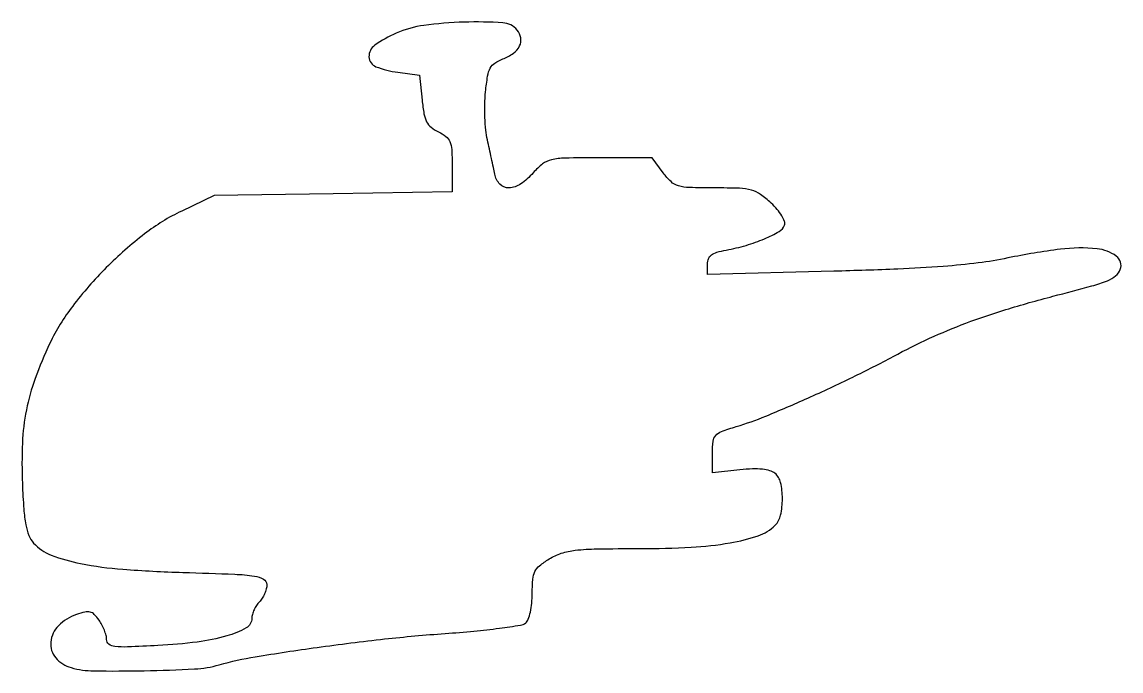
# Model space of a CAD drawing. Extents: x 0 to 220, y 1 to 130.
import ezdxf

# ---------------------------------------------------------------- set-up
doc = ezdxf.new("R2010")
doc.units = 0

msp = doc.modelspace()

# ---------------------------------------------------------------- linework, layer by layer
msp.add_lwpolyline([(74.819635, 127.870042, 0.048656), (70.543161, 125.462763, 0.256715), (69.394038, 123.13335, 0.298373), (70.791128, 121.193763, 0.058561), (75.164996, 120.078523), (79.5, 119.5), (80, 114.507538, 0.018561), (80.376783, 111.773227, 0.075623), (80.911103, 110.187523, 0.106015), (81.791265, 109.115015, 0.056851), (83.25, 108.202972, -0.052248), (84.77532, 107.268659, -0.132137), (85.560297, 106.244722, -0.08447), (85.914785, 104.679826, -0.013557), (86, 101.537622), (86, 96.184375), (62.25, 95.842188), (38.5, 95.5), (32, 92.381289, 0.052304), (24.594915, 87.822101, 0.03263), (16.937727, 81.084218, 0.032622), (10.21843, 73.403248, 0.052068), (5.668011, 65.972194, 0.023903), (2.703809, 58.914258, 0.039072), (0.963167, 52.666432, 0.03778), (0.181365, 46.076335, 0.020678), (0.171543, 37.937651, 0.007664), (0.452866, 32.871373, 0.02896), (0.860389, 29.722498, 0.047485), (1.472365, 27.60629, 0.090032), (2.405752, 26.104143, 0.118151), (5.930857, 23.692383, 0.042666), (11.80491, 22.006278, 0.02991), (20.251596, 20.863772, 0.011059), (32.25, 20.232958, -0.002141), (42.595808, 19.873903, -0.026466), (46.517945, 19.512475, -0.091175), (48.35364, 18.890552, -0.271998), (49, 17.790286, -0.063959), (48.890862, 16.940586, -0.039129), (48.559375, 15.984379, -0.038668), (48.074277, 15.0732, -0.054775), (47.5, 14.357143, 0.051328), (46.925818, 13.6512, 0.03822), (46.440625, 12.771158, 0.039034), (46.108639, 11.860074, 0.067956), (46, 11.064429, -0.274682), (44.858815, 9.143876, -0.054234), (40.997933, 7.556157, -0.039225), (35.104127, 6.340666, -0.017776), (27.25, 5.63644, -0.003795), (21.173908, 5.354998, -0.038417), (18.646764, 5.451328, -0.129793), (17.45844, 5.916394, -0.239322), (17, 6.819328, 0.064588), (16.89384, 7.637728, 0.028201), (16.55459, 8.68105, 0.02733), (16.064124, 9.763561, 0.03275), (15.48371, 10.719795, 0.04179), (14.542299, 11.849934, 0.138312), (13.708804, 12.324774, 0.118365), (12.671754, 12.332373, 0.026787), (10.968077, 11.839027, 0.112638), (7.390783, 9.597444, 0.173821), (5.844004, 6.333114, 0.203809), (6.822964, 3.21059, 0.148686), (9.921439, 1.226023, 0.065663), (14.41607, 0.577409, 0.007806), (24.505256, 0.611997, 0.008362), (34.566602, 0.971968, 0.0559), (39.5, 1.789236, -0.028116), (46.690534, 3.394426, -0.006422), (59.018748, 5.264895, -0.006947), (72.514573, 6.944761, -0.00976), (84.60176, 8.040697, 0.006159), (90.368208, 8.521695, 0.008963), (95.438286, 9.099451, 0.005174), (99.667057, 9.702873, 0.135989), (100.703034, 10.168503, 0.133483), (101.214034, 10.895482, 0.032489), (101.626285, 12.316679, 0.030424), (101.906742, 14.093626, 0.023932), (102, 16.040885, -0.019706), (102.111195, 18.861075, -0.094421), (102.53407, 20.406452, -0.109741), (103.464512, 21.57129, -0.031165), (105.368034, 22.918441, -0.059971), (107.808851, 24.049023, -0.049904), (110.605267, 24.657496, -0.024866), (114.886525, 24.935322, -0.00377), (123.464127, 25, 0.013111), (133.750096, 25.269763, 0.029411), (141.510712, 26.136678, 0.038758), (147.14221, 27.559818, 0.115609), (150.499337, 29.642194, 0.143742), (151.613721, 31.682695, 0.054073), (151.962555, 34.951912, 0.054127), (151.607415, 38.170725, 0.166523), (150.481291, 40.015527, 0.104943), (149.482404, 40.540144, 0.04392), (147.981268, 40.823711, 0.033826), (145.999421, 40.885746, 0.016629), (143.481291, 40.710225), (138, 40.144506), (138, 44.033512, -0.02753), (138.132206, 46.432817, -0.155992), (138.647187, 47.587296, -0.123381), (139.798129, 48.368297, -0.01463), (142.75, 49.351176, 0.023991), (148.631006, 51.432402, 0.00801), (157.024533, 55.02205, 0.008083), (166.015145, 59.214256, 0.010499), (174.104896, 63.359033, -0.016097), (181.344822, 66.966664, -0.017504), (188.604787, 69.994192, -0.01608), (196.577238, 72.706519, -0.010267), (206, 75.367574, 0.002718), (213.750906, 77.430675, 0.028105), (216.886282, 78.475889, 0.076413), (218.519506, 79.433921, 0.131083), (219.439934, 80.704067, 0.340107), (218.644916, 83.375416, 0.131687), (214.802035, 84.839456, 0.057117), (207.479045, 84.751728, 0.019593), (197, 83.003895, -0.019752), (191.084667, 82.019182, -0.012363), (184.100242, 81.313237, -0.008961), (175.018315, 80.785122, -0.003344), (162.25, 80.357552), (137, 79.68104), (137, 81.795207, -0.093553), (137.201655, 82.863525, -0.140239), (137.773835, 83.613404, -0.091088), (138.862372, 84.150921, -0.024415), (140.75, 84.58927, 0.026282), (144.715828, 85.52583, 0.029865), (148.391276, 86.843246, 0.029204), (151.296808, 88.291028, 0.172615), (152.385412, 89.561984, 0.183877), (152.387446, 90.310791, 0.045816), (151.842571, 91.431486, 0.039941), (150.9252, 92.705806, 0.028501), (149.712584, 93.979655, 0.035189), (147.589833, 95.705688, 0.087969), (145.785888, 96.548016, 0.056765), (143.364936, 96.908844, 0.008494), (138.438058, 96.995373, -0.006946), (133.3518, 97.068951, -0.064088), (131.178935, 97.411492, -0.117765), (129.719898, 98.244576, -0.045255), (128.158121, 100), (125.940125, 103), (115.379833, 103, 0.004404), (108.49525, 102.939361, 0.051541), (105.832561, 102.61666, 0.110003), (104.080556, 101.786019, 0.047214), (102.187086, 100, -0.061617), (99.689994, 97.776604, -0.143952), (97.336427, 97.000667, -0.214282), (95.538792, 97.738868, -0.142662), (94.503121, 99.75, 0.003473), (94.233134, 101.088182, 0.001455), (93.851848, 102.886407, 0.00144), (93.432842, 104.80764, 0.00187), (93.037273, 106.56543, -0.031791), (92.719711, 108.514244, -0.015048), (92.546941, 111.055611, -0.014846), (92.52525, 113.734801, -0.020316), (92.675233, 116.142253, -0.013957), (93.093376, 119.321887, -0.08081), (93.624256, 120.924203, -0.126896), (94.525027, 121.923381, -0.056003), (96.119751, 122.739099, 0.065038), (98.230167, 123.866983, 0.122817), (99.47424, 125.327089, 0.158392), (99.712563, 126.935571, 0.132173), (98.989431, 128.512735, 0.207773), (96.131688, 129.958465, 0.021309), (88.386191, 130.082616, 0.026964), (80.37104, 129.436007, 0.070379)], format="xyb", close=True)

doc.saveas('drawing.dxf')
